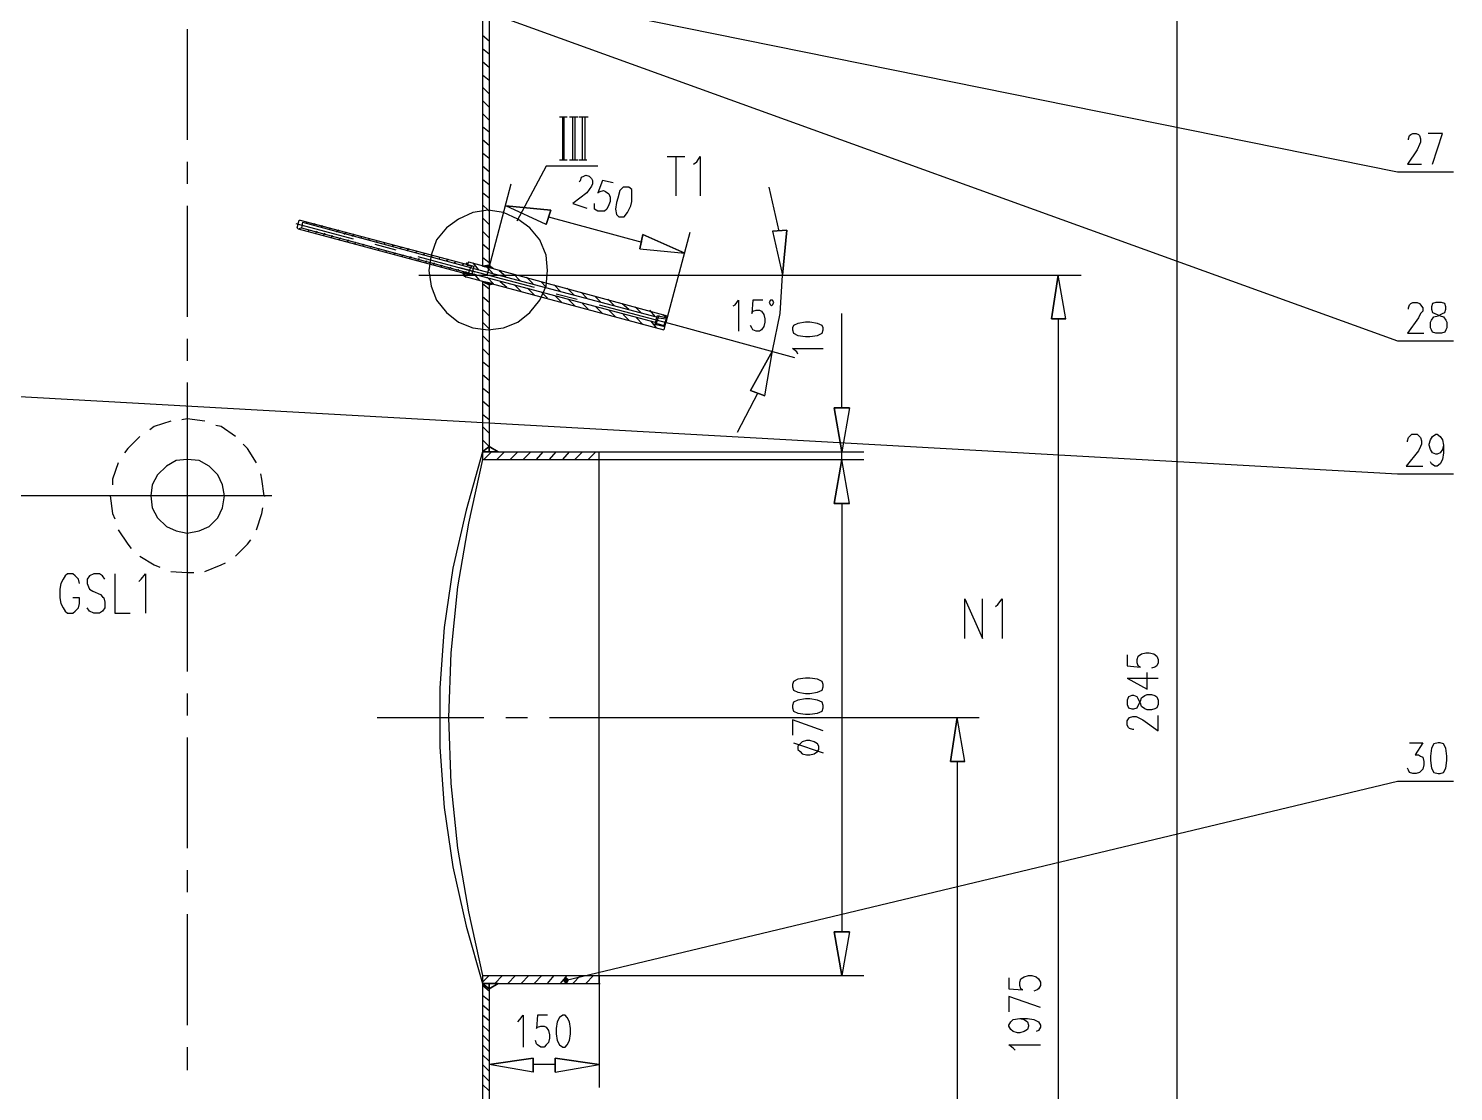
# Model space of a CAD drawing. Extents: x 0.28 to 3.47, y 0.29 to 4.81.
# Drawn here: x 1.301 to 2.166, y 2.206 to 2.852 of the extents above; entities that cross this region are included whole.
import ezdxf

# ---------------------------------------------------------------- set-up
doc = ezdxf.new("R2010")
doc.units = 0
doc.header["$MEASUREMENT"] = 0
doc.linetypes.add('AUSGEZOGEN', pattern=[0])
doc.layers.get('0').update_dxf_attribs({"linetype": 'AUSGEZOGEN'})

msp = doc.modelspace()

# ---------------------------------------------------------------- linework, layer by layer
for points in [[(1.57667, 3.88733), (1.57667, 2.70733)], [(1.58067, 3.884), (1.58067, 2.70667)], [(1.998, 3.06533), (1.998, 1.844)], [(1.57333, 2.878), (1.57267, 2.878), (1.57267, 2.878), (2.132, 2.76467), (2.132, 2.76467), (2.166, 2.76467)], [(1.574, 2.864), (1.57333, 2.864), (1.57333, 2.864), (2.132, 2.662), (2.132, 2.662), (2.166, 2.662)], [(1.39733, 2.85133), (1.39733, 2.784)], [(1.58067, 2.844), (1.57667, 2.84733)], [(1.58067, 2.836), (1.57667, 2.83933)], [(1.58067, 2.828), (1.57667, 2.83133)], [(1.58067, 2.82), (1.57667, 2.82333)], [(1.58067, 2.812), (1.57667, 2.816)], [(1.58067, 2.804), (1.57667, 2.808)], [(1.58067, 2.796), (1.57667, 2.8)], [(1.62333, 2.798), (1.628, 2.798)], [(1.62533, 2.772), (1.62533, 2.798)], [(1.626, 2.798), (1.626, 2.772)], [(1.62933, 2.798), (1.63467, 2.798)], [(1.63133, 2.772), (1.63133, 2.798)], [(1.63267, 2.798), (1.63267, 2.772)], [(1.63533, 2.798), (1.64067, 2.798)], [(1.63733, 2.772), (1.63733, 2.798)], [(1.63867, 2.798), (1.63867, 2.772)], [(1.58067, 2.78867), (1.57667, 2.792)], [(2.13867, 2.784), (2.13867, 2.78467), (2.13867, 2.78467), (2.13933, 2.78667), (2.13933, 2.78667), (2.14, 2.78733), (2.14, 2.78733), (2.14133, 2.788), (2.14133, 2.788), (2.14333, 2.788), (2.14333, 2.788), (2.14467, 2.78733), (2.14467, 2.78733), (2.14533, 2.78667), (2.14533, 2.78667), (2.146, 2.78467), (2.146, 2.78467), (2.146, 2.78267), (2.146, 2.78267), (2.14533, 2.78133), (2.14533, 2.78133), (2.144, 2.778), (2.144, 2.778), (2.138, 2.76933), (2.138, 2.76933), (2.14667, 2.76933)], [(2.15333, 2.76933), (2.15933, 2.788), (2.15933, 2.788), (2.15067, 2.788)], [(1.58067, 2.78067), (1.57667, 2.784)], [(1.39733, 2.77067), (1.39733, 2.75733)], [(1.58067, 2.77267), (1.57667, 2.776)], [(1.62333, 2.772), (1.628, 2.772)], [(1.62933, 2.772), (1.63467, 2.772)], [(1.63533, 2.772), (1.64, 2.772)], [(1.68867, 2.774), (1.69933, 2.774)], [(1.694, 2.774), (1.694, 2.75)], [(1.70467, 2.76933), (1.70667, 2.77067), (1.70667, 2.77067), (1.70867, 2.774), (1.70867, 2.774), (1.70867, 2.75)], [(1.58067, 2.76467), (1.57667, 2.768)], [(1.58067, 2.75667), (1.57667, 2.76)], [(1.64667, 2.768), (1.61533, 2.768), (1.61533, 2.768), (1.59733, 2.73467)], [(1.63533, 2.75867), (1.636, 2.75933), (1.636, 2.75933), (1.63667, 2.76133), (1.63667, 2.76133), (1.638, 2.762), (1.638, 2.762), (1.63933, 2.76267), (1.63933, 2.76267), (1.64133, 2.762), (1.64133, 2.762), (1.64267, 2.76067), (1.64267, 2.76067), (1.64333, 2.75933), (1.64333, 2.75933), (1.64333, 2.75733), (1.64333, 2.75733), (1.64267, 2.756), (1.64267, 2.756), (1.64133, 2.754), (1.64133, 2.754), (1.64, 2.752), (1.64, 2.752), (1.63133, 2.74533), (1.63133, 2.74533), (1.64, 2.74267)], [(1.63533, 2.75867), (1.636, 2.75933), (1.636, 2.75933), (1.63667, 2.76133), (1.63667, 2.76133), (1.638, 2.762), (1.638, 2.762), (1.63933, 2.76267), (1.63933, 2.76267), (1.64133, 2.762), (1.64133, 2.762), (1.64267, 2.76067), (1.64267, 2.76067), (1.64333, 2.75933), (1.64333, 2.75933), (1.64333, 2.75733), (1.64333, 2.75733), (1.64267, 2.756), (1.64267, 2.756), (1.64133, 2.754), (1.64133, 2.754), (1.64, 2.752), (1.64, 2.752), (1.63133, 2.74533), (1.63133, 2.74533), (1.64, 2.74267)], [(1.58067, 2.74867), (1.57667, 2.752)], [(1.57933, 2.702), (1.594, 2.75733)], [(1.57933, 2.702), (1.594, 2.75733)], [(1.656, 2.758), (1.64933, 2.75933), (1.64933, 2.75933), (1.64667, 2.752), (1.64667, 2.752), (1.648, 2.75267), (1.648, 2.75267), (1.65, 2.75333), (1.65, 2.75333), (1.65133, 2.75267), (1.65133, 2.75267), (1.65333, 2.75133), (1.65333, 2.75133), (1.654, 2.74933), (1.654, 2.74933), (1.654, 2.74667), (1.654, 2.74667), (1.65333, 2.74467), (1.65333, 2.74467), (1.652, 2.742), (1.652, 2.742), (1.65067, 2.74067), (1.65067, 2.74067), (1.64667, 2.74067), (1.64667, 2.74067), (1.64467, 2.742), (1.64467, 2.742), (1.64467, 2.74533)], [(1.656, 2.758), (1.64933, 2.75933), (1.64933, 2.75933), (1.64667, 2.752), (1.64667, 2.752), (1.648, 2.75267), (1.648, 2.75267), (1.65, 2.75333), (1.65, 2.75333), (1.65133, 2.75267), (1.65133, 2.75267), (1.65333, 2.75133), (1.65333, 2.75133), (1.654, 2.74933), (1.654, 2.74933), (1.654, 2.74667), (1.654, 2.74667), (1.65333, 2.74467), (1.65333, 2.74467), (1.652, 2.742), (1.652, 2.742), (1.65067, 2.74067), (1.65067, 2.74067), (1.64667, 2.74067), (1.64667, 2.74067), (1.64467, 2.742), (1.64467, 2.742), (1.64467, 2.74533)], [(1.664, 2.75533), (1.662, 2.75533), (1.662, 2.75533), (1.66, 2.75333), (1.66, 2.75333), (1.65867, 2.74867), (1.65867, 2.74867), (1.658, 2.746), (1.658, 2.746), (1.65733, 2.742), (1.65733, 2.742), (1.658, 2.73867), (1.658, 2.73867), (1.65933, 2.73733), (1.65933, 2.73733), (1.66267, 2.73733), (1.66267, 2.73733), (1.66467, 2.74), (1.66467, 2.74), (1.66667, 2.744), (1.66667, 2.744), (1.66733, 2.74667), (1.66733, 2.74667), (1.66733, 2.754), (1.66733, 2.754), (1.66533, 2.75533), (1.66533, 2.75533), (1.664, 2.75533), (1.664, 2.75533)], [(1.664, 2.75533), (1.662, 2.75533), (1.662, 2.75533), (1.66, 2.75333), (1.66, 2.75333), (1.65867, 2.74867), (1.65867, 2.74867), (1.658, 2.746), (1.658, 2.746), (1.65733, 2.742), (1.65733, 2.742), (1.658, 2.73867), (1.658, 2.73867), (1.65933, 2.73733), (1.65933, 2.73733), (1.66267, 2.73733), (1.66267, 2.73733), (1.66467, 2.74), (1.66467, 2.74), (1.66667, 2.744), (1.66667, 2.744), (1.66733, 2.74667), (1.66733, 2.74667), (1.66733, 2.754), (1.66733, 2.754), (1.66533, 2.75533), (1.66533, 2.75533), (1.664, 2.75533), (1.664, 2.75533)], [(1.75667, 2.72867), (1.75067, 2.75533)], [(1.75667, 2.72867), (1.75067, 2.75533)], [(1.39733, 2.744), (1.39733, 2.67667)], [(1.58067, 2.74067), (1.58, 2.74133), (1.58, 2.74133), (1.57667, 2.74467)], [(1.618, 2.74133), (1.61533, 2.73267), (1.618, 2.74133), (1.61533, 2.73267), (1.59067, 2.744), (1.618, 2.74133), (1.59067, 2.744), (1.618, 2.74133), (1.618, 2.74133)], [(1.618, 2.74133), (1.61533, 2.73267), (1.618, 2.74133), (1.61533, 2.73267), (1.59067, 2.744), (1.618, 2.74133), (1.59067, 2.744), (1.618, 2.74133), (1.618, 2.74133)], [(1.46467, 2.73), (1.464, 2.73067), (1.464, 2.73067), (1.46533, 2.73533)], [(1.46533, 2.73533), (1.466, 2.73533)], [(1.466, 2.73533), (1.57133, 2.70733)], [(1.46733, 2.734), (1.46667, 2.73067)], [(1.46733, 2.734), (1.56933, 2.70667)], [(1.47, 2.734), (1.46933, 2.73333)], [(1.47, 2.734), (1.46933, 2.73333)], [(1.616, 2.70467), (1.61533, 2.714), (1.61533, 2.714), (1.61133, 2.72333), (1.61133, 2.72333), (1.60533, 2.73067), (1.60533, 2.73067), (1.598, 2.736), (1.598, 2.736), (1.58933, 2.74), (1.58933, 2.74), (1.58, 2.74133), (1.58, 2.74133), (1.57067, 2.74), (1.57067, 2.74), (1.562, 2.736), (1.562, 2.736), (1.55467, 2.73067), (1.55467, 2.73067), (1.54867, 2.72333), (1.54867, 2.72333), (1.54533, 2.714), (1.54533, 2.714), (1.544, 2.70467), (1.544, 2.70467), (1.54533, 2.69533), (1.54533, 2.69533), (1.54867, 2.68667), (1.54867, 2.68667), (1.55467, 2.67933), (1.55467, 2.67933), (1.562, 2.67333), (1.562, 2.67333), (1.57067, 2.67), (1.57067, 2.67), (1.58, 2.66867), (1.58, 2.66867), (1.58933, 2.67), (1.58933, 2.67), (1.598, 2.67333), (1.598, 2.67333), (1.60533, 2.67933), (1.60533, 2.67933), (1.61133, 2.68667), (1.61133, 2.68667), (1.61533, 2.69533), (1.61533, 2.69533), (1.616, 2.70467), (1.616, 2.70467)], [(1.58067, 2.73267), (1.57667, 2.73667)], [(1.61667, 2.73733), (1.67333, 2.722)], [(1.61667, 2.73733), (1.67333, 2.722)], [(1.46333, 2.73333), (1.498, 2.724)], [(1.46467, 2.73), (1.57, 2.702)], [(1.46667, 2.73067), (1.46533, 2.73)], [(1.46667, 2.73067), (1.46533, 2.73)], [(1.46667, 2.73067), (1.568, 2.70333)], [(1.47133, 2.72933), (1.47067, 2.72867)], [(1.47133, 2.72933), (1.47067, 2.72867)], [(1.47467, 2.73333), (1.474, 2.732)], [(1.47467, 2.73333), (1.474, 2.732)], [(1.476, 2.72867), (1.47533, 2.72733)], [(1.476, 2.72867), (1.47533, 2.72733)], [(1.47933, 2.732), (1.47867, 2.73067)], [(1.47933, 2.732), (1.47867, 2.73067)], [(1.48067, 2.72733), (1.48, 2.726)], [(1.48067, 2.72733), (1.48, 2.726)], [(1.484, 2.73067), (1.48333, 2.72933)], [(1.484, 2.73067), (1.48333, 2.72933)], [(1.48533, 2.726), (1.48467, 2.72467)], [(1.48533, 2.726), (1.48467, 2.72467)], [(1.48933, 2.72933), (1.488, 2.728)], [(1.48933, 2.72933), (1.488, 2.728)], [(1.494, 2.728), (1.49267, 2.72667)], [(1.494, 2.728), (1.49267, 2.72667)], [(1.49867, 2.72667), (1.49733, 2.72533)], [(1.49867, 2.72667), (1.49733, 2.72533)], [(1.50333, 2.72533), (1.50267, 2.72467)], [(1.50333, 2.72533), (1.50267, 2.72467)], [(1.58067, 2.72467), (1.57667, 2.72867)], [(1.674, 2.72667), (1.672, 2.718), (1.674, 2.72667), (1.672, 2.718), (1.69933, 2.71533), (1.674, 2.72667), (1.69933, 2.71533), (1.674, 2.72667), (1.674, 2.72667)], [(1.674, 2.72667), (1.672, 2.718), (1.674, 2.72667), (1.672, 2.718), (1.69933, 2.71533), (1.674, 2.72667), (1.69933, 2.71533), (1.674, 2.72667), (1.674, 2.72667)], [(1.688, 2.67333), (1.70267, 2.728)], [(1.688, 2.67333), (1.70267, 2.728)], [(1.76133, 2.72933), (1.75267, 2.72867), (1.76133, 2.72933), (1.75267, 2.72867), (1.75867, 2.702), (1.76133, 2.72933), (1.75867, 2.702), (1.76133, 2.72933), (1.76133, 2.72933)], [(1.76133, 2.72933), (1.75267, 2.72867), (1.76133, 2.72933), (1.75267, 2.72867), (1.75867, 2.702), (1.76133, 2.72933), (1.75867, 2.702), (1.76133, 2.72933), (1.76133, 2.72933)], [(1.49067, 2.72467), (1.48933, 2.72333)], [(1.49067, 2.72467), (1.48933, 2.72333)], [(1.49533, 2.72333), (1.494, 2.722)], [(1.49533, 2.72333), (1.494, 2.722)], [(1.5, 2.722), (1.49867, 2.72067)], [(1.5, 2.722), (1.49867, 2.72067)], [(1.50467, 2.72067), (1.504, 2.72)], [(1.50467, 2.72067), (1.504, 2.72)], [(1.508, 2.724), (1.50733, 2.72333)], [(1.508, 2.724), (1.50733, 2.72333)], [(1.50933, 2.71933), (1.50867, 2.71867)], [(1.50933, 2.71933), (1.50867, 2.71867)], [(1.51133, 2.72067), (1.524, 2.71733)], [(1.51267, 2.72267), (1.512, 2.722)], [(1.51267, 2.72267), (1.512, 2.722)], [(1.514, 2.718), (1.51333, 2.71733)], [(1.514, 2.718), (1.51333, 2.71733)], [(1.51733, 2.72133), (1.51667, 2.72067)], [(1.51733, 2.72133), (1.51667, 2.72067)], [(1.51867, 2.71667), (1.518, 2.716)], [(1.51867, 2.71667), (1.518, 2.716)], [(1.52267, 2.72), (1.52133, 2.71933)], [(1.52267, 2.72), (1.52133, 2.71933)], [(1.52733, 2.71867), (1.526, 2.718)], [(1.52733, 2.71867), (1.526, 2.718)], [(1.532, 2.718), (1.53067, 2.71667)], [(1.532, 2.718), (1.53067, 2.71667)], [(1.53667, 2.71667), (1.536, 2.71533)], [(1.53667, 2.71667), (1.536, 2.71533)], [(1.58067, 2.71733), (1.57667, 2.72067)], [(1.524, 2.71533), (1.52267, 2.71467)], [(1.524, 2.71533), (1.52267, 2.71467)], [(1.52867, 2.714), (1.52733, 2.71333)], [(1.52867, 2.714), (1.52733, 2.71333)], [(1.53333, 2.71333), (1.532, 2.712)], [(1.53333, 2.71333), (1.532, 2.712)], [(1.53733, 2.71333), (1.572, 2.704)], [(1.538, 2.712), (1.53733, 2.71067)], [(1.538, 2.712), (1.53733, 2.71067)], [(1.54133, 2.71533), (1.54067, 2.714)], [(1.54133, 2.71533), (1.54067, 2.714)], [(1.54267, 2.71067), (1.542, 2.70933)], [(1.54267, 2.71067), (1.542, 2.70933)], [(1.546, 2.714), (1.54533, 2.71267)], [(1.546, 2.714), (1.54533, 2.71267)], [(1.54733, 2.70933), (1.54667, 2.708)], [(1.54733, 2.70933), (1.54667, 2.708)], [(1.55067, 2.71267), (1.55, 2.71133)], [(1.55067, 2.71267), (1.55, 2.71133)], [(1.552, 2.708), (1.55133, 2.70667)], [(1.552, 2.708), (1.55133, 2.70667)], [(1.556, 2.71133), (1.55467, 2.71067)], [(1.556, 2.71133), (1.55467, 2.71067)], [(1.56067, 2.71), (1.55933, 2.70933)], [(1.56067, 2.71), (1.55933, 2.70933)], [(1.56533, 2.70867), (1.564, 2.708)], [(1.56533, 2.70867), (1.564, 2.708)], [(1.56733, 2.70933), (1.56667, 2.70867), (1.56733, 2.70933), (1.56667, 2.70867), (1.56733, 2.70867), (1.56733, 2.70933), (1.56733, 2.70867), (1.56733, 2.70933), (1.56733, 2.70933)], [(1.56733, 2.70933), (1.56667, 2.70867)], [(1.56733, 2.70933), (1.56667, 2.70867), (1.56733, 2.70933), (1.56667, 2.70867), (1.56733, 2.70867), (1.56733, 2.70933), (1.56733, 2.70867), (1.56733, 2.70933), (1.56733, 2.70933)], [(1.56667, 2.70867), (1.56733, 2.70867), (1.56667, 2.70867), (1.56733, 2.70867), (1.56733, 2.708), (1.56667, 2.70867), (1.56733, 2.708), (1.56667, 2.70867), (1.56667, 2.70867)], [(1.56667, 2.70867), (1.56733, 2.70867), (1.56667, 2.70867), (1.56733, 2.70867), (1.56733, 2.708), (1.56667, 2.70867), (1.56733, 2.708), (1.56667, 2.70867), (1.56667, 2.70867)], [(1.568, 2.71), (1.56733, 2.708)], [(1.56733, 2.708), (1.57133, 2.70733)], [(1.568, 2.71), (1.68867, 2.67733)], [(1.57067, 2.70933), (1.574, 2.70533)], [(1.57067, 2.70933), (1.574, 2.70533)], [(1.58067, 2.70933), (1.57667, 2.71267)], [(1.57667, 2.70733), (1.58067, 2.708), (1.58067, 2.708), (1.58333, 2.706)], [(1.58067, 2.708), (1.57667, 2.70733), (1.58067, 2.708), (1.57667, 2.70733), (1.58067, 2.70733), (1.58067, 2.708), (1.58067, 2.70733), (1.58067, 2.708), (1.58067, 2.708)], [(1.58067, 2.708), (1.58067, 2.70733), (1.58067, 2.708), (1.58067, 2.70733), (1.58133, 2.70733), (1.58067, 2.708), (1.58133, 2.70733), (1.58067, 2.708), (1.58067, 2.708)], [(1.538, 2.702), (1.61333, 2.702)], [(1.55733, 2.70667), (1.556, 2.706)], [(1.55733, 2.70667), (1.556, 2.706)], [(1.562, 2.70533), (1.56067, 2.70467)], [(1.562, 2.70533), (1.56067, 2.70467)], [(1.56267, 2.70667), (1.608, 2.69467)], [(1.56467, 2.70333), (1.566, 2.70333), (1.56467, 2.70333), (1.566, 2.70333), (1.56467, 2.70333), (1.56467, 2.70333)], [(1.56533, 2.702), (1.56467, 2.70333)], [(1.56467, 2.70333), (1.566, 2.70333), (1.56467, 2.70333), (1.566, 2.70333), (1.56467, 2.70333), (1.56467, 2.70333)], [(1.56667, 2.704), (1.56533, 2.70333)], [(1.56667, 2.704), (1.56533, 2.70333)], [(1.56533, 2.70333), (1.566, 2.70333), (1.56533, 2.70333), (1.566, 2.70333), (1.56533, 2.702), (1.56533, 2.70333), (1.56533, 2.702), (1.56533, 2.70333), (1.56533, 2.70333)], [(1.566, 2.70333), (1.56533, 2.70133)], [(1.56533, 2.70333), (1.566, 2.70333), (1.56533, 2.70333), (1.566, 2.70333), (1.56533, 2.702), (1.56533, 2.70333), (1.56533, 2.702), (1.56533, 2.70333), (1.56533, 2.70333)], [(1.56533, 2.702), (1.56667, 2.70067)], [(1.56533, 2.702), (1.56667, 2.70067)], [(1.56533, 2.70133), (1.68667, 2.66867)], [(1.57133, 2.70733), (1.57, 2.702), (1.57, 2.702), (1.566, 2.70333)], [(1.56933, 2.70667), (1.568, 2.70333)], [(1.568, 2.70333), (1.57067, 2.70267)], [(1.57, 2.70733), (1.56933, 2.70667)], [(1.57, 2.70733), (1.56933, 2.70667)], [(1.56933, 2.70667), (1.57133, 2.706)], [(1.57067, 2.70267), (1.68133, 2.67333)], [(1.57133, 2.706), (1.682, 2.67667)], [(1.57133, 2.70267), (1.57467, 2.69867)], [(1.57133, 2.70267), (1.57467, 2.69867)], [(1.57667, 2.70733), (1.58067, 2.70733), (1.57667, 2.70733), (1.58067, 2.70733), (1.58067, 2.70667), (1.57667, 2.70733), (1.58067, 2.70667), (1.57667, 2.70733), (1.57667, 2.70733)], [(1.57867, 2.70733), (1.58267, 2.70333)], [(1.57867, 2.70733), (1.58267, 2.70333)], [(1.57933, 2.70067), (1.58333, 2.69667)], [(1.57933, 2.70067), (1.58333, 2.69667)], [(1.58067, 2.70733), (1.58067, 2.70667), (1.58067, 2.70733), (1.58067, 2.70667), (1.582, 2.70667), (1.58067, 2.70733), (1.582, 2.70667), (1.58067, 2.70733), (1.58067, 2.70733)], [(1.58067, 2.70733), (1.58133, 2.70733), (1.58067, 2.70733), (1.58133, 2.70733), (1.582, 2.70667), (1.58067, 2.70733), (1.582, 2.70667), (1.58067, 2.70733), (1.58067, 2.70733)], [(1.58067, 2.70667), (1.582, 2.70667), (1.58067, 2.70667), (1.582, 2.70667), (1.58333, 2.706), (1.58067, 2.70667), (1.58333, 2.706), (1.58067, 2.70667), (1.58067, 2.70667)], [(1.58667, 2.70467), (1.59067, 2.70133)], [(1.58667, 2.70467), (1.59067, 2.70133)], [(1.59533, 2.70267), (1.59933, 2.69867)], [(1.59533, 2.70267), (1.59933, 2.69867)], [(1.60333, 2.70067), (1.60733, 2.69667)], [(1.60333, 2.70067), (1.60733, 2.69667)], [(1.61333, 2.702), (1.77267, 2.702)], [(1.61333, 2.702), (1.94, 2.702)], [(1.61333, 2.702), (1.77267, 2.702)], [(1.61333, 2.702), (1.94, 2.702)], [(1.75267, 2.656), (1.75733, 2.67867), (1.75733, 2.67867), (1.75867, 2.702)], [(1.75267, 2.656), (1.75733, 2.67867), (1.75733, 2.67867), (1.75867, 2.702)], [(1.922, 2.67533), (1.93067, 2.67533), (1.922, 2.67533), (1.93067, 2.67533), (1.926, 2.702), (1.922, 2.67533), (1.926, 2.702), (1.922, 2.67533), (1.922, 2.67533)], [(1.922, 2.67533), (1.93067, 2.67533), (1.922, 2.67533), (1.93067, 2.67533), (1.926, 2.702), (1.922, 2.67533), (1.926, 2.702), (1.922, 2.67533), (1.922, 2.67533)], [(1.57667, 2.698), (1.58067, 2.696), (1.58067, 2.696), (1.58333, 2.69667)], [(1.57667, 2.698), (1.57667, 2.59)], [(1.57667, 2.698), (1.578, 2.69733), (1.57667, 2.698), (1.578, 2.69733), (1.58067, 2.69733), (1.57667, 2.698), (1.58067, 2.69733), (1.57667, 2.698), (1.57667, 2.698)], [(1.58067, 2.69333), (1.57667, 2.69667)], [(1.578, 2.69733), (1.57933, 2.69667), (1.578, 2.69733), (1.57933, 2.69667), (1.58067, 2.69667), (1.578, 2.69733), (1.58067, 2.69667), (1.578, 2.69733), (1.578, 2.69733)], [(1.578, 2.69733), (1.58067, 2.69733), (1.578, 2.69733), (1.58067, 2.69733), (1.58067, 2.69667), (1.578, 2.69733), (1.58067, 2.69667), (1.578, 2.69733), (1.578, 2.69733)], [(1.57933, 2.69667), (1.58067, 2.69667), (1.57933, 2.69667), (1.58067, 2.69667), (1.58067, 2.696), (1.57933, 2.69667), (1.58067, 2.696), (1.57933, 2.69667), (1.57933, 2.69667)], [(1.58067, 2.69733), (1.58067, 2.59467)], [(1.58067, 2.69733), (1.58067, 2.69667), (1.58067, 2.69733), (1.58067, 2.69667), (1.58333, 2.69667), (1.58067, 2.69733), (1.58333, 2.69667), (1.58067, 2.69733), (1.58067, 2.69733)], [(1.58067, 2.69667), (1.58333, 2.69667), (1.58067, 2.69667), (1.58333, 2.69667), (1.58067, 2.696), (1.58067, 2.69667), (1.58067, 2.696), (1.58067, 2.69667), (1.58067, 2.69667)], [(1.58733, 2.698), (1.59133, 2.69467)], [(1.58733, 2.698), (1.59133, 2.69467)], [(1.596, 2.696), (1.6, 2.692)], [(1.596, 2.696), (1.6, 2.692)], [(1.604, 2.694), (1.608, 2.69)], [(1.604, 2.694), (1.608, 2.69)], [(1.612, 2.698), (1.61533, 2.69467)], [(1.612, 2.698), (1.61533, 2.69467)], [(1.61267, 2.69133), (1.616, 2.688)], [(1.61267, 2.69133), (1.616, 2.688)], [(1.62, 2.696), (1.624, 2.692)], [(1.62, 2.696), (1.624, 2.692)], [(1.62133, 2.69067), (1.634, 2.68733)], [(1.628, 2.694), (1.632, 2.69)], [(1.628, 2.694), (1.632, 2.69)], [(1.63667, 2.69133), (1.64, 2.688)], [(1.63667, 2.69133), (1.64, 2.688)], [(1.58067, 2.68533), (1.57667, 2.68867)], [(1.62067, 2.68933), (1.62467, 2.68533)], [(1.62067, 2.68933), (1.62467, 2.68533)], [(1.62867, 2.68733), (1.63267, 2.68333)], [(1.62867, 2.68733), (1.63267, 2.68333)], [(1.63733, 2.68467), (1.64067, 2.68133)], [(1.63733, 2.68467), (1.64067, 2.68133)], [(1.64467, 2.68933), (1.64867, 2.68533)], [(1.64467, 2.68933), (1.64867, 2.68533)], [(1.64533, 2.68267), (1.64933, 2.67867)], [(1.64533, 2.68267), (1.64933, 2.67867)], [(1.64733, 2.684), (1.69267, 2.672)], [(1.65267, 2.68733), (1.65667, 2.68333)], [(1.65267, 2.68733), (1.65667, 2.68333)], [(1.66133, 2.68467), (1.66533, 2.68133)], [(1.66133, 2.68467), (1.66533, 2.68133)], [(1.66933, 2.68267), (1.67333, 2.67867)], [(1.66933, 2.68267), (1.67333, 2.67867)], [(1.72867, 2.68333), (1.73, 2.684), (1.73, 2.684), (1.732, 2.68667), (1.732, 2.68667), (1.732, 2.668)], [(1.72867, 2.68333), (1.73, 2.684), (1.73, 2.684), (1.732, 2.68667), (1.732, 2.68667), (1.732, 2.668)], [(1.74667, 2.68667), (1.74067, 2.68667), (1.74067, 2.68667), (1.74, 2.67867), (1.74, 2.67867), (1.74067, 2.68), (1.74067, 2.68), (1.74267, 2.68067), (1.74267, 2.68067), (1.74467, 2.68067), (1.74467, 2.68067), (1.746, 2.68), (1.746, 2.68), (1.74733, 2.678), (1.74733, 2.678), (1.748, 2.67533), (1.748, 2.67533), (1.748, 2.67333), (1.748, 2.67333), (1.74733, 2.67067), (1.74733, 2.67067), (1.746, 2.66867), (1.746, 2.66867), (1.74467, 2.668), (1.74467, 2.668), (1.74267, 2.668), (1.74267, 2.668), (1.74067, 2.66867), (1.74067, 2.66867), (1.74, 2.67), (1.74, 2.67), (1.73933, 2.67133)], [(1.74667, 2.68667), (1.74067, 2.68667), (1.74067, 2.68667), (1.74, 2.67867), (1.74, 2.67867), (1.74067, 2.68), (1.74067, 2.68), (1.74267, 2.68067), (1.74267, 2.68067), (1.74467, 2.68067), (1.74467, 2.68067), (1.746, 2.68), (1.746, 2.68), (1.74733, 2.678), (1.74733, 2.678), (1.748, 2.67533), (1.748, 2.67533), (1.748, 2.67333), (1.748, 2.67333), (1.74733, 2.67067), (1.74733, 2.67067), (1.746, 2.66867), (1.746, 2.66867), (1.74467, 2.668), (1.74467, 2.668), (1.74267, 2.668), (1.74267, 2.668), (1.74067, 2.66867), (1.74067, 2.66867), (1.74, 2.67), (1.74, 2.67), (1.73933, 2.67133)], [(1.75333, 2.68533), (1.75267, 2.68667), (1.75267, 2.68667), (1.75133, 2.68667), (1.75133, 2.68667), (1.75067, 2.68533), (1.75067, 2.68533), (1.75133, 2.684), (1.75133, 2.684), (1.752, 2.68333), (1.752, 2.68333), (1.75267, 2.684), (1.75267, 2.684), (1.75333, 2.68533), (1.75333, 2.68533)], [(1.75333, 2.68533), (1.75267, 2.68667), (1.75267, 2.68667), (1.75133, 2.68667), (1.75133, 2.68667), (1.75067, 2.68533), (1.75067, 2.68533), (1.75133, 2.684), (1.75133, 2.684), (1.752, 2.68333), (1.752, 2.68333), (1.75267, 2.684), (1.75267, 2.684), (1.75333, 2.68533), (1.75333, 2.68533)], [(2.13867, 2.68133), (2.13867, 2.682), (2.13867, 2.682), (2.13933, 2.684), (2.13933, 2.684), (2.14, 2.68467), (2.14, 2.68467), (2.14133, 2.68533), (2.14133, 2.68533), (2.144, 2.68533), (2.144, 2.68533), (2.14533, 2.68467), (2.14533, 2.68467), (2.146, 2.684), (2.146, 2.684), (2.14733, 2.682), (2.14733, 2.682), (2.14733, 2.68), (2.14733, 2.68), (2.146, 2.67867), (2.146, 2.67867), (2.14467, 2.676), (2.14467, 2.676), (2.138, 2.66667), (2.138, 2.66667), (2.148, 2.66667)], [(2.15533, 2.68533), (2.15333, 2.68467), (2.15333, 2.68467), (2.15267, 2.68267), (2.15267, 2.68267), (2.15267, 2.68133), (2.15267, 2.68133), (2.15333, 2.67933), (2.15333, 2.67933), (2.15467, 2.67867), (2.15467, 2.67867), (2.158, 2.67733), (2.158, 2.67733), (2.16, 2.67667), (2.16, 2.67667), (2.16133, 2.67467), (2.16133, 2.67467), (2.162, 2.67333), (2.162, 2.67333), (2.162, 2.67), (2.162, 2.67), (2.16133, 2.66867), (2.16133, 2.66867), (2.16067, 2.66733), (2.16067, 2.66733), (2.15867, 2.66667), (2.15867, 2.66667), (2.15533, 2.66667), (2.15533, 2.66667), (2.15333, 2.66733), (2.15333, 2.66733), (2.15267, 2.66867), (2.15267, 2.66867), (2.152, 2.67), (2.152, 2.67), (2.152, 2.67333), (2.152, 2.67333), (2.15267, 2.67467), (2.15267, 2.67467), (2.154, 2.67667), (2.154, 2.67667), (2.15667, 2.67733), (2.15667, 2.67733), (2.15933, 2.67867), (2.15933, 2.67867), (2.16067, 2.67933), (2.16067, 2.67933), (2.16133, 2.68133), (2.16133, 2.68133), (2.16133, 2.68267), (2.16133, 2.68267), (2.16067, 2.68467), (2.16067, 2.68467), (2.15867, 2.68533), (2.15867, 2.68533), (2.15533, 2.68533), (2.15533, 2.68533)], [(1.58067, 2.67733), (1.57667, 2.68133)], [(1.58067, 2.66933), (1.57667, 2.67333)], [(1.65333, 2.68067), (1.65733, 2.67667)], [(1.65333, 2.68067), (1.65733, 2.67667)], [(1.662, 2.678), (1.66533, 2.67467)], [(1.662, 2.678), (1.66533, 2.67467)], [(1.67, 2.676), (1.674, 2.672)], [(1.67, 2.676), (1.674, 2.672)], [(1.678, 2.68067), (1.68133, 2.67667)], [(1.678, 2.68067), (1.68133, 2.67667)], [(1.67867, 2.674), (1.682, 2.67)], [(1.67867, 2.674), (1.682, 2.67)], [(1.682, 2.672), (1.68133, 2.672), (1.68133, 2.672), (1.68267, 2.67733)], [(1.682, 2.672), (1.68333, 2.67667)], [(1.68267, 2.67733), (1.68333, 2.67733), (1.68333, 2.67733), (1.68333, 2.67667)], [(1.68267, 2.67733), (1.68333, 2.67733)], [(1.68333, 2.67733), (1.684, 2.67733)], [(1.68333, 2.67733), (1.68867, 2.676)], [(1.68333, 2.676), (1.688, 2.67533)], [(1.686, 2.678), (1.68867, 2.676)], [(1.686, 2.678), (1.68867, 2.676)], [(1.68867, 2.67733), (1.68667, 2.66867)], [(1.688, 2.67533), (1.68667, 2.67133)], [(1.688, 2.67533), (1.68867, 2.67533)], [(1.76467, 2.66867), (1.76533, 2.66667), (1.76533, 2.66667), (1.768, 2.66533), (1.768, 2.66533), (1.77267, 2.66467), (1.77267, 2.66467), (1.77533, 2.66467), (1.77533, 2.66467), (1.78, 2.66533), (1.78, 2.66533), (1.78267, 2.66667), (1.78267, 2.66667), (1.78333, 2.66867), (1.78333, 2.66867), (1.78333, 2.67), (1.78333, 2.67), (1.78267, 2.67133), (1.78267, 2.67133), (1.78, 2.67267), (1.78, 2.67267), (1.77533, 2.67333), (1.77533, 2.67333), (1.77267, 2.67333), (1.77267, 2.67333), (1.768, 2.67267), (1.768, 2.67267), (1.76533, 2.67133), (1.76533, 2.67133), (1.76467, 2.67), (1.76467, 2.67), (1.76467, 2.66867), (1.76467, 2.66867)], [(1.79467, 2.62133), (1.79467, 2.67867)], [(1.926, 2.67533), (1.926, 1.844)], [(1.926, 2.67533), (1.926, 1.844)], [(1.58067, 2.66133), (1.57667, 2.66533)], [(1.68133, 2.672), (1.682, 2.672)], [(1.682, 2.672), (1.68733, 2.67067)], [(1.68267, 2.67267), (1.68667, 2.67133)], [(1.68667, 2.67133), (1.68733, 2.67067)], [(1.69267, 2.672), (1.766, 2.652)], [(1.69267, 2.672), (1.766, 2.652)], [(1.39733, 2.66333), (1.39733, 2.65)], [(1.58067, 2.65333), (1.57667, 2.65733)], [(1.73933, 2.632), (1.748, 2.62867), (1.73933, 2.632), (1.748, 2.62867), (1.75267, 2.656), (1.73933, 2.632), (1.75267, 2.656), (1.73933, 2.632), (1.73933, 2.632)], [(1.73933, 2.632), (1.748, 2.62867), (1.73933, 2.632), (1.748, 2.62867), (1.75267, 2.656), (1.73933, 2.632), (1.75267, 2.656), (1.73933, 2.632), (1.73933, 2.632)], [(1.768, 2.654), (1.76733, 2.65533), (1.76733, 2.65533), (1.76467, 2.65733), (1.76467, 2.65733), (1.78333, 2.65733)], [(1.58067, 2.646), (1.57667, 2.64933)], [(1.58067, 2.638), (1.57667, 2.64133)], [(1.206, 2.63333), (1.20533, 2.63333), (1.20533, 2.63333), (2.132, 2.58133), (2.132, 2.58133), (2.166, 2.58133)], [(1.39733, 2.63667), (1.39733, 2.56933)], [(1.58067, 2.63), (1.57667, 2.63333)], [(1.73133, 2.60667), (1.744, 2.63067)], [(1.73133, 2.60667), (1.744, 2.63067)], [(1.58067, 2.622), (1.57667, 2.62533)], [(1.79, 2.62133), (1.79933, 2.62133), (1.79, 2.62133), (1.79933, 2.62133), (1.79467, 2.59467), (1.79, 2.62133), (1.79467, 2.59467), (1.79, 2.62133), (1.79, 2.62133)], [(1.38733, 2.61333), (1.37733, 2.61), (1.37733, 2.61), (1.37467, 2.608)], [(1.408, 2.61333), (1.39733, 2.61467), (1.39733, 2.61467), (1.394, 2.614)], [(1.39733, 2.61933), (1.39733, 2.516)], [(1.58067, 2.614), (1.57667, 2.61733)], [(1.36867, 2.604), (1.36133, 2.59667), (1.36133, 2.59667), (1.35933, 2.594)], [(1.42667, 2.604), (1.418, 2.61), (1.418, 2.61), (1.41467, 2.61067)], [(1.58067, 2.606), (1.57667, 2.61)], [(2.138, 2.60067), (2.138, 2.60133), (2.138, 2.60133), (2.13867, 2.60333), (2.13867, 2.60333), (2.13933, 2.604), (2.13933, 2.604), (2.14067, 2.60533), (2.14067, 2.60533), (2.144, 2.60533), (2.144, 2.60533), (2.14533, 2.604), (2.14533, 2.604), (2.146, 2.60333), (2.146, 2.60333), (2.14667, 2.60133), (2.14667, 2.60133), (2.14667, 2.59933), (2.14667, 2.59933), (2.146, 2.598), (2.146, 2.598), (2.14467, 2.59533), (2.14467, 2.59533), (2.13733, 2.586), (2.13733, 2.586), (2.14733, 2.586)], [(2.16, 2.59867), (2.15933, 2.596), (2.15933, 2.596), (2.158, 2.594), (2.158, 2.594), (2.156, 2.59333), (2.156, 2.59333), (2.15533, 2.59333), (2.15533, 2.59333), (2.15333, 2.594), (2.15333, 2.594), (2.152, 2.596), (2.152, 2.596), (2.15133, 2.59867), (2.15133, 2.59867), (2.15133, 2.59933), (2.15133, 2.59933), (2.152, 2.602), (2.152, 2.602), (2.15333, 2.604), (2.15333, 2.604), (2.15533, 2.60533), (2.15533, 2.60533), (2.156, 2.60533), (2.156, 2.60533), (2.158, 2.604), (2.158, 2.604), (2.15933, 2.602), (2.15933, 2.602), (2.16, 2.59867), (2.16, 2.59867), (2.16, 2.594), (2.16, 2.594), (2.15933, 2.59), (2.15933, 2.59), (2.158, 2.58733), (2.158, 2.58733), (2.156, 2.586), (2.156, 2.586), (2.15467, 2.586), (2.15467, 2.586), (2.15267, 2.58733), (2.15267, 2.58733), (2.152, 2.58867)], [(1.43933, 2.588), (1.434, 2.59667), (1.434, 2.59667), (1.43133, 2.59933)], [(1.58067, 2.598), (1.57667, 2.602)], [(1.58067, 2.598), (1.57667, 2.59467), (1.58067, 2.598), (1.57667, 2.59467), (1.58067, 2.59467), (1.58067, 2.598), (1.58067, 2.59467), (1.58067, 2.598), (1.58067, 2.598)], [(1.57667, 2.59467), (1.58067, 2.598), (1.58067, 2.598), (1.586, 2.59467)], [(1.58067, 2.598), (1.58067, 2.59467), (1.58067, 2.598), (1.58067, 2.59467), (1.586, 2.59467), (1.58067, 2.598), (1.586, 2.59467), (1.58067, 2.598), (1.58067, 2.598)], [(1.58067, 2.598), (1.586, 2.59467), (1.58067, 2.598), (1.586, 2.59467), (1.58067, 2.598), (1.58067, 2.598)], [(1.35533, 2.588), (1.352, 2.578), (1.352, 2.578), (1.352, 2.57467)], [(1.42, 2.568), (1.41867, 2.57467), (1.41867, 2.57467), (1.416, 2.58067), (1.416, 2.58067), (1.41067, 2.586), (1.41067, 2.586), (1.40467, 2.58933), (1.40467, 2.58933), (1.39733, 2.59), (1.39733, 2.59), (1.39067, 2.58933), (1.39067, 2.58933), (1.38467, 2.586), (1.38467, 2.586), (1.37933, 2.58067), (1.37933, 2.58067), (1.376, 2.57467), (1.376, 2.57467), (1.37533, 2.568), (1.37533, 2.568), (1.376, 2.56067), (1.376, 2.56067), (1.37933, 2.55467), (1.37933, 2.55467), (1.38467, 2.54933), (1.38467, 2.54933), (1.39067, 2.54667), (1.39067, 2.54667), (1.39733, 2.54533), (1.39733, 2.54533), (1.40467, 2.54667), (1.40467, 2.54667), (1.41067, 2.54933), (1.41067, 2.54933), (1.416, 2.55467), (1.416, 2.55467), (1.41867, 2.56067), (1.41867, 2.56067), (1.42, 2.568), (1.42, 2.568)], [(1.57667, 2.59467), (1.56667, 2.55933), (1.56667, 2.55933), (1.55867, 2.524), (1.55867, 2.524), (1.55333, 2.488), (1.55333, 2.488), (1.55067, 2.45133), (1.55067, 2.45133), (1.55067, 2.41533), (1.55067, 2.41533), (1.55333, 2.37867), (1.55333, 2.37867), (1.55867, 2.34267), (1.55867, 2.34267), (1.56667, 2.30667), (1.56667, 2.30667), (1.57667, 2.272)], [(1.57667, 2.59), (1.568, 2.55133), (1.568, 2.55133), (1.56133, 2.51267), (1.56133, 2.51267), (1.55733, 2.47267), (1.55733, 2.47267), (1.556, 2.43333), (1.556, 2.43333), (1.55733, 2.39333), (1.55733, 2.39333), (1.56133, 2.354), (1.56133, 2.354), (1.568, 2.31533), (1.568, 2.31533), (1.57667, 2.27667)], [(1.57667, 2.59467), (1.64733, 2.59467)], [(1.57667, 2.59467), (1.58067, 2.59467), (1.57667, 2.59467), (1.58067, 2.59467), (1.57667, 2.59467), (1.57667, 2.59467)], [(1.57667, 2.59), (1.64733, 2.59)], [(1.57733, 2.59), (1.582, 2.59467)], [(1.58067, 2.59467), (1.586, 2.59467), (1.58067, 2.59467), (1.586, 2.59467), (1.58067, 2.59467), (1.58067, 2.59467)], [(1.58533, 2.59), (1.59, 2.59467)], [(1.59333, 2.59), (1.598, 2.59467)], [(1.60133, 2.59), (1.606, 2.59467)], [(1.60933, 2.59), (1.61333, 2.59467)], [(1.61733, 2.59), (1.62133, 2.59467)], [(1.62533, 2.59), (1.62933, 2.59467)], [(1.63267, 2.59), (1.63733, 2.59467)], [(1.64067, 2.59), (1.64533, 2.59467)], [(1.64733, 2.272), (1.64733, 2.59467)], [(1.64733, 2.59467), (1.808, 2.59467)], [(1.64733, 2.59), (1.808, 2.59)], [(1.64733, 2.59), (1.808, 2.59)], [(1.79, 2.56333), (1.79933, 2.56333), (1.79, 2.56333), (1.79933, 2.56333), (1.79467, 2.59), (1.79, 2.56333), (1.79467, 2.59), (1.79, 2.56333), (1.79, 2.56333)], [(1.79, 2.56333), (1.79933, 2.56333), (1.79, 2.56333), (1.79933, 2.56333), (1.79467, 2.59), (1.79, 2.56333), (1.79467, 2.59), (1.79, 2.56333), (1.79, 2.56333)], [(1.79467, 2.59), (1.79467, 2.59467)], [(1.444, 2.568), (1.44267, 2.578), (1.44267, 2.578), (1.442, 2.58133)], [(1.346, 2.568), (0.96867, 2.568)], [(1.44867, 2.568), (1.346, 2.568)], [(1.35067, 2.568), (1.352, 2.55733), (1.352, 2.55733), (1.35333, 2.554)], [(1.43933, 2.54733), (1.44267, 2.55733), (1.44267, 2.55733), (1.44333, 2.56067)], [(1.444, 2.568), (1.44467, 2.568)], [(1.79467, 2.56333), (1.79467, 2.30333)], [(1.79467, 2.56333), (1.79467, 2.53667)], [(1.39733, 2.556), (1.39733, 2.542)], [(1.35533, 2.54733), (1.36133, 2.53867), (1.36133, 2.53867), (1.36333, 2.536)], [(1.42667, 2.53133), (1.434, 2.53867), (1.434, 2.53867), (1.436, 2.54133)], [(1.36867, 2.53133), (1.37733, 2.526), (1.37733, 2.526), (1.38067, 2.52467)], [(1.39733, 2.52867), (1.39733, 2.46133)], [(1.408, 2.522), (1.418, 2.526), (1.418, 2.526), (1.42067, 2.52733)], [(1.332, 2.51467), (1.33133, 2.51733), (1.33133, 2.51733), (1.32933, 2.51933), (1.32933, 2.51933), (1.328, 2.52067), (1.328, 2.52067), (1.32467, 2.52067), (1.32467, 2.52067), (1.32333, 2.51933), (1.32333, 2.51933), (1.322, 2.51733), (1.322, 2.51733), (1.32067, 2.51467), (1.32067, 2.51467), (1.32, 2.51133), (1.32, 2.51133), (1.32, 2.506), (1.32, 2.506), (1.32067, 2.50267), (1.32067, 2.50267), (1.322, 2.5), (1.322, 2.5), (1.32333, 2.498), (1.32333, 2.498), (1.32467, 2.49667), (1.32467, 2.49667), (1.328, 2.49667), (1.328, 2.49667), (1.32933, 2.498), (1.32933, 2.498), (1.33133, 2.5), (1.33133, 2.5), (1.332, 2.50267), (1.332, 2.50267), (1.332, 2.506), (1.332, 2.506), (1.328, 2.506)], [(1.34733, 2.51733), (1.346, 2.51933), (1.346, 2.51933), (1.344, 2.52067), (1.344, 2.52067), (1.34067, 2.52067), (1.34067, 2.52067), (1.338, 2.51933), (1.338, 2.51933), (1.33667, 2.51733), (1.33667, 2.51733), (1.33667, 2.51467), (1.33667, 2.51467), (1.33733, 2.51267), (1.33733, 2.51267), (1.338, 2.51133), (1.338, 2.51133), (1.34, 2.51), (1.34, 2.51), (1.34467, 2.508), (1.34467, 2.508), (1.346, 2.50667), (1.346, 2.50667), (1.34667, 2.506), (1.34667, 2.506), (1.34733, 2.50333), (1.34733, 2.50333), (1.34733, 2.5), (1.34733, 2.5), (1.346, 2.498), (1.346, 2.498), (1.344, 2.49667), (1.344, 2.49667), (1.34067, 2.49667), (1.34067, 2.49667), (1.338, 2.498), (1.338, 2.498), (1.33667, 2.5)], [(1.35333, 2.52067), (1.35333, 2.49667), (1.35333, 2.49667), (1.36267, 2.49667)], [(1.368, 2.516), (1.36933, 2.51733), (1.36933, 2.51733), (1.372, 2.52067), (1.372, 2.52067), (1.372, 2.49667)], [(1.38733, 2.522), (1.39733, 2.52133), (1.39733, 2.52133), (1.40133, 2.52133)], [(1.86933, 2.48133), (1.86933, 2.50533), (1.86933, 2.50533), (1.88, 2.48133), (1.88, 2.48133), (1.88, 2.50533)], [(1.888, 2.50067), (1.88933, 2.502), (1.88933, 2.502), (1.892, 2.50533), (1.892, 2.50533), (1.892, 2.48133)], [(1.968, 2.47133), (1.968, 2.46467), (1.968, 2.46467), (1.976, 2.464), (1.976, 2.464), (1.97467, 2.46467), (1.97467, 2.46467), (1.974, 2.46667), (1.974, 2.46667), (1.974, 2.46867), (1.974, 2.46867), (1.97467, 2.47067), (1.97467, 2.47067), (1.97667, 2.472), (1.97667, 2.472), (1.97933, 2.47267), (1.97933, 2.47267), (1.98133, 2.47267), (1.98133, 2.47267), (1.984, 2.472), (1.984, 2.472), (1.986, 2.47067), (1.986, 2.47067), (1.98667, 2.46867), (1.98667, 2.46867), (1.98667, 2.46667), (1.98667, 2.46667), (1.986, 2.46467), (1.986, 2.46467), (1.98467, 2.464), (1.98467, 2.464), (1.98267, 2.46333)], [(1.76467, 2.452), (1.76533, 2.45), (1.76533, 2.45), (1.768, 2.44867), (1.768, 2.44867), (1.77267, 2.448), (1.77267, 2.448), (1.77533, 2.448), (1.77533, 2.448), (1.78, 2.44867), (1.78, 2.44867), (1.78267, 2.45), (1.78267, 2.45), (1.78333, 2.452), (1.78333, 2.452), (1.78333, 2.45333), (1.78333, 2.45333), (1.78267, 2.45533), (1.78267, 2.45533), (1.78, 2.45667), (1.78, 2.45667), (1.77533, 2.45733), (1.77533, 2.45733), (1.77267, 2.45733), (1.77267, 2.45733), (1.768, 2.45667), (1.768, 2.45667), (1.76533, 2.45533), (1.76533, 2.45533), (1.76467, 2.45333), (1.76467, 2.45333), (1.76467, 2.452), (1.76467, 2.452)], [(1.968, 2.45733), (1.98, 2.45067), (1.98, 2.45067), (1.98, 2.46067)], [(1.968, 2.45733), (1.98667, 2.45733)], [(1.39733, 2.448), (1.39733, 2.43467)], [(1.76467, 2.43933), (1.76533, 2.43733), (1.76533, 2.43733), (1.768, 2.436), (1.768, 2.436), (1.77267, 2.43533), (1.77267, 2.43533), (1.77533, 2.43533), (1.77533, 2.43533), (1.78, 2.436), (1.78, 2.436), (1.78267, 2.43733), (1.78267, 2.43733), (1.78333, 2.43933), (1.78333, 2.43933), (1.78333, 2.44067), (1.78333, 2.44067), (1.78267, 2.44267), (1.78267, 2.44267), (1.78, 2.444), (1.78, 2.444), (1.77533, 2.44467), (1.77533, 2.44467), (1.77267, 2.44467), (1.77267, 2.44467), (1.768, 2.444), (1.768, 2.444), (1.76533, 2.44267), (1.76533, 2.44267), (1.76467, 2.44067), (1.76467, 2.44067), (1.76467, 2.43933), (1.76467, 2.43933)], [(1.968, 2.44133), (1.96867, 2.43933), (1.96867, 2.43933), (1.97067, 2.43867), (1.97067, 2.43867), (1.972, 2.43867), (1.972, 2.43867), (1.974, 2.43933), (1.974, 2.43933), (1.97467, 2.44067), (1.97467, 2.44067), (1.976, 2.44333), (1.976, 2.44333), (1.97667, 2.44533), (1.97667, 2.44533), (1.97867, 2.44667), (1.97867, 2.44667), (1.98, 2.44733), (1.98, 2.44733), (1.98267, 2.44733), (1.98267, 2.44733), (1.98467, 2.44667), (1.98467, 2.44667), (1.986, 2.446), (1.986, 2.446), (1.98667, 2.444), (1.98667, 2.444), (1.98667, 2.44133), (1.98667, 2.44133), (1.986, 2.43933), (1.986, 2.43933), (1.98467, 2.43867), (1.98467, 2.43867), (1.98267, 2.438), (1.98267, 2.438), (1.98, 2.438), (1.98, 2.438), (1.97867, 2.43867), (1.97867, 2.43867), (1.97667, 2.44), (1.97667, 2.44), (1.976, 2.442), (1.976, 2.442), (1.97467, 2.44467), (1.97467, 2.44467), (1.974, 2.446), (1.974, 2.446), (1.972, 2.44667), (1.972, 2.44667), (1.97067, 2.44667), (1.97067, 2.44667), (1.96867, 2.446), (1.96867, 2.446), (1.968, 2.444), (1.968, 2.444), (1.968, 2.44133), (1.968, 2.44133)], [(1.51267, 2.43333), (1.57733, 2.43333)], [(1.59067, 2.43333), (1.604, 2.43333)], [(1.61733, 2.43333), (1.682, 2.43333)], [(1.682, 2.43333), (1.878, 2.43333)], [(1.78333, 2.42533), (1.76467, 2.432), (1.76467, 2.432), (1.76467, 2.42267)], [(1.86067, 2.40667), (1.86933, 2.40667), (1.86067, 2.40667), (1.86933, 2.40667), (1.86467, 2.43333), (1.86067, 2.40667), (1.86467, 2.43333), (1.86067, 2.40667), (1.86067, 2.40667)], [(1.972, 2.426), (1.97133, 2.426), (1.97133, 2.426), (1.96933, 2.42667), (1.96933, 2.42667), (1.96867, 2.42733), (1.96867, 2.42733), (1.968, 2.42867), (1.968, 2.42867), (1.968, 2.43133), (1.968, 2.43133), (1.96867, 2.43267), (1.96867, 2.43267), (1.96933, 2.43333), (1.96933, 2.43333), (1.97133, 2.434), (1.97133, 2.434), (1.97333, 2.434), (1.97333, 2.434), (1.97467, 2.43333), (1.97467, 2.43333), (1.97733, 2.432), (1.97733, 2.432), (1.98667, 2.42533), (1.98667, 2.42533), (1.98667, 2.43467)], [(1.39733, 2.42133), (1.39733, 2.354)], [(1.76533, 2.418), (1.78333, 2.412)], [(1.768, 2.414), (1.76933, 2.41267), (1.76933, 2.41267), (1.77067, 2.41133), (1.77067, 2.41133), (1.77333, 2.41067), (1.77333, 2.41067), (1.77533, 2.41067), (1.77533, 2.41067), (1.778, 2.41133), (1.778, 2.41133), (1.78, 2.41267), (1.78, 2.41267), (1.78067, 2.414), (1.78067, 2.414), (1.78067, 2.416), (1.78067, 2.416), (1.78, 2.41733), (1.78, 2.41733), (1.778, 2.41867), (1.778, 2.41867), (1.77533, 2.41933), (1.77533, 2.41933), (1.77333, 2.41933), (1.77333, 2.41933), (1.77067, 2.41867), (1.77067, 2.41867), (1.76933, 2.41733), (1.76933, 2.41733), (1.768, 2.416), (1.768, 2.416), (1.768, 2.414), (1.768, 2.414)], [(2.13933, 2.418), (2.14733, 2.418), (2.14733, 2.418), (2.14267, 2.41067), (2.14267, 2.41067), (2.14467, 2.41067), (2.14467, 2.41067), (2.146, 2.41), (2.146, 2.41), (2.14733, 2.40933), (2.14733, 2.40933), (2.148, 2.40667), (2.148, 2.40667), (2.148, 2.40467), (2.148, 2.40467), (2.14733, 2.402), (2.14733, 2.402), (2.14533, 2.4), (2.14533, 2.4), (2.14333, 2.39933), (2.14333, 2.39933), (2.14133, 2.39933), (2.14133, 2.39933), (2.13933, 2.4), (2.13933, 2.4), (2.13867, 2.40133), (2.13867, 2.40133), (2.138, 2.40267)], [(2.15667, 2.418), (2.154, 2.41733), (2.154, 2.41733), (2.15267, 2.41467), (2.15267, 2.41467), (2.152, 2.41), (2.152, 2.41), (2.152, 2.40733), (2.152, 2.40733), (2.15267, 2.40267), (2.15267, 2.40267), (2.154, 2.4), (2.154, 2.4), (2.15667, 2.39933), (2.15667, 2.39933), (2.158, 2.39933), (2.158, 2.39933), (2.16, 2.4), (2.16, 2.4), (2.16133, 2.40267), (2.16133, 2.40267), (2.162, 2.40733), (2.162, 2.40733), (2.162, 2.41), (2.162, 2.41), (2.16133, 2.41467), (2.16133, 2.41467), (2.16, 2.41733), (2.16, 2.41733), (2.158, 2.418), (2.158, 2.418), (2.15667, 2.418), (2.15667, 2.418)], [(1.86467, 2.40667), (1.86467, 1.844)], [(1.628, 2.274), (1.62733, 2.274), (1.62733, 2.274), (2.132, 2.39467), (2.132, 2.39467), (2.166, 2.39467)], [(1.39733, 2.34067), (1.39733, 2.32733)], [(1.39733, 2.314), (1.39733, 2.24667)], [(1.79, 2.30333), (1.79933, 2.30333), (1.79, 2.30333), (1.79933, 2.30333), (1.79467, 2.27667), (1.79, 2.30333), (1.79467, 2.27667), (1.79, 2.30333), (1.79, 2.30333)], [(1.57667, 2.27667), (1.64733, 2.27667)], [(1.57667, 2.27667), (1.57667, 1.806)], [(1.57667, 2.27267), (1.58067, 2.27667)], [(1.584, 2.272), (1.58867, 2.27667)], [(1.592, 2.272), (1.59667, 2.27667)], [(1.6, 2.272), (1.60467, 2.27667)], [(1.608, 2.272), (1.61267, 2.27667)], [(1.616, 2.272), (1.62, 2.27667)], [(1.624, 2.272), (1.628, 2.27667)], [(1.62733, 2.27533), (1.62667, 2.27467), (1.62733, 2.27533), (1.62667, 2.27467), (1.62733, 2.274), (1.62733, 2.27533), (1.62733, 2.274), (1.62733, 2.27533), (1.62733, 2.27533)], [(1.628, 2.27467), (1.62733, 2.27533), (1.628, 2.27467), (1.62733, 2.27533), (1.62733, 2.274), (1.628, 2.27467), (1.62733, 2.274), (1.628, 2.27467), (1.628, 2.27467)], [(1.63133, 2.272), (1.636, 2.27667)], [(1.63933, 2.272), (1.644, 2.27667)], [(1.64733, 2.27667), (1.808, 2.27667)], [(1.64733, 2.27667), (1.64733, 2.20867)], [(1.896, 2.27533), (1.896, 2.26867), (1.896, 2.26867), (1.90467, 2.268), (1.90467, 2.268), (1.90333, 2.26867), (1.90333, 2.26867), (1.90267, 2.27067), (1.90267, 2.27067), (1.90267, 2.27267), (1.90267, 2.27267), (1.90333, 2.27467), (1.90333, 2.27467), (1.90533, 2.276), (1.90533, 2.276), (1.908, 2.27667), (1.908, 2.27667), (1.91, 2.27667), (1.91, 2.27667), (1.91267, 2.276), (1.91267, 2.276), (1.914, 2.27467), (1.914, 2.27467), (1.91533, 2.27267), (1.91533, 2.27267), (1.91533, 2.27067), (1.91533, 2.27067), (1.914, 2.26867), (1.914, 2.26867), (1.91333, 2.268), (1.91333, 2.268), (1.91133, 2.26733)], [(1.896, 2.27533), (1.896, 2.26867), (1.896, 2.26867), (1.90467, 2.268), (1.90467, 2.268), (1.90333, 2.26867), (1.90333, 2.26867), (1.90267, 2.27067), (1.90267, 2.27067), (1.90267, 2.27267), (1.90267, 2.27267), (1.90333, 2.27467), (1.90333, 2.27467), (1.90533, 2.276), (1.90533, 2.276), (1.908, 2.27667), (1.908, 2.27667), (1.91, 2.27667), (1.91, 2.27667), (1.91267, 2.276), (1.91267, 2.276), (1.914, 2.27467), (1.914, 2.27467), (1.91533, 2.27267), (1.91533, 2.27267), (1.91533, 2.27067), (1.91533, 2.27067), (1.914, 2.26867), (1.914, 2.26867), (1.91333, 2.268), (1.91333, 2.268), (1.91133, 2.26733)], [(1.57667, 2.272), (1.64733, 2.272)], [(1.57667, 2.272), (1.58067, 2.26867), (1.58067, 2.26867), (1.586, 2.272)], [(1.57667, 2.272), (1.58067, 2.272), (1.57667, 2.272), (1.58067, 2.272), (1.57667, 2.272), (1.57667, 2.272)], [(1.57667, 2.272), (1.58067, 2.272), (1.57667, 2.272), (1.58067, 2.272), (1.58067, 2.26867), (1.57667, 2.272), (1.58067, 2.26867), (1.57667, 2.272), (1.57667, 2.272)], [(1.58067, 2.26733), (1.57667, 2.27067)], [(1.58067, 2.272), (1.58067, 1.806)], [(1.58067, 2.272), (1.586, 2.272), (1.58067, 2.272), (1.586, 2.272), (1.58067, 2.272), (1.58067, 2.272)], [(1.58067, 2.272), (1.58067, 2.26867), (1.58067, 2.272), (1.58067, 2.26867), (1.58067, 2.272), (1.58067, 2.272)], [(1.58067, 2.272), (1.586, 2.272), (1.58067, 2.272), (1.586, 2.272), (1.58067, 2.26867), (1.58067, 2.272), (1.58067, 2.26867), (1.58067, 2.272), (1.58067, 2.272)], [(1.62667, 2.27467), (1.626, 2.274), (1.62667, 2.27467), (1.626, 2.274), (1.62733, 2.274), (1.62667, 2.27467), (1.62733, 2.274), (1.62667, 2.27467), (1.62667, 2.27467)], [(1.626, 2.274), (1.62667, 2.27267), (1.626, 2.274), (1.62667, 2.27267), (1.62733, 2.274), (1.626, 2.274), (1.62733, 2.274), (1.626, 2.274), (1.626, 2.274)], [(1.62667, 2.27267), (1.62733, 2.27267), (1.62667, 2.27267), (1.62733, 2.27267), (1.62733, 2.274), (1.62667, 2.27267), (1.62733, 2.274), (1.62667, 2.27267), (1.62667, 2.27267)], [(1.62867, 2.274), (1.628, 2.27467), (1.62867, 2.274), (1.628, 2.27467), (1.62733, 2.274), (1.62867, 2.274), (1.62733, 2.274), (1.62867, 2.274), (1.62867, 2.274)], [(1.62733, 2.274), (1.628, 2.274)], [(1.62733, 2.27267), (1.628, 2.27267), (1.62733, 2.27267), (1.628, 2.27267), (1.62733, 2.274), (1.62733, 2.27267), (1.62733, 2.274), (1.62733, 2.27267), (1.62733, 2.27267)], [(1.628, 2.27267), (1.62867, 2.274), (1.628, 2.27267), (1.62867, 2.274), (1.62733, 2.274), (1.628, 2.27267), (1.62733, 2.274), (1.628, 2.27267), (1.628, 2.27267)], [(1.64733, 2.272), (1.648, 2.272)], [(1.58067, 2.26133), (1.57667, 2.26467)], [(1.58067, 2.25533), (1.57667, 2.25867)], [(1.58067, 2.266), (1.58067, 2.20867)], [(1.91533, 2.25733), (1.896, 2.264), (1.896, 2.264), (1.896, 2.25467)], [(1.91533, 2.25733), (1.896, 2.264), (1.896, 2.264), (1.896, 2.25467)], [(1.58067, 2.24933), (1.57667, 2.25267)], [(1.598, 2.24867), (1.59933, 2.25), (1.59933, 2.25), (1.60133, 2.25267), (1.60133, 2.25267), (1.60133, 2.23333)], [(1.616, 2.25267), (1.61, 2.25267), (1.61, 2.25267), (1.60933, 2.24467), (1.60933, 2.24467), (1.61, 2.24533), (1.61, 2.24533), (1.612, 2.246), (1.612, 2.246), (1.614, 2.246), (1.614, 2.246), (1.61533, 2.24533), (1.61533, 2.24533), (1.61667, 2.24333), (1.61667, 2.24333), (1.61733, 2.24067), (1.61733, 2.24067), (1.61733, 2.23867), (1.61733, 2.23867), (1.61667, 2.236), (1.61667, 2.236), (1.61533, 2.23467), (1.61533, 2.23467), (1.614, 2.23333), (1.614, 2.23333), (1.612, 2.23333), (1.612, 2.23333), (1.61, 2.23467), (1.61, 2.23467), (1.60933, 2.23533), (1.60933, 2.23533), (1.60867, 2.23733)], [(1.62533, 2.25267), (1.62333, 2.25133), (1.62333, 2.25133), (1.622, 2.24867), (1.622, 2.24867), (1.62133, 2.24467), (1.62133, 2.24467), (1.62133, 2.24133), (1.62133, 2.24133), (1.622, 2.23733), (1.622, 2.23733), (1.62333, 2.23467), (1.62333, 2.23467), (1.62533, 2.23333), (1.62533, 2.23333), (1.62667, 2.23333), (1.62667, 2.23333), (1.628, 2.23467), (1.628, 2.23467), (1.62933, 2.23733), (1.62933, 2.23733), (1.63, 2.24133), (1.63, 2.24133), (1.63, 2.24467), (1.63, 2.24467), (1.62933, 2.24867), (1.62933, 2.24867), (1.628, 2.25133), (1.628, 2.25133), (1.62667, 2.25267), (1.62667, 2.25267), (1.62533, 2.25267), (1.62533, 2.25267)], [(1.90267, 2.25067), (1.90533, 2.25), (1.90533, 2.25), (1.90733, 2.24867), (1.90733, 2.24867), (1.908, 2.24667), (1.908, 2.24667), (1.908, 2.246), (1.908, 2.246), (1.90733, 2.244), (1.90733, 2.244), (1.90533, 2.24267), (1.90533, 2.24267), (1.90267, 2.242), (1.90267, 2.242), (1.90133, 2.242), (1.90133, 2.242), (1.89867, 2.24267), (1.89867, 2.24267), (1.89733, 2.244), (1.89733, 2.244), (1.896, 2.246), (1.896, 2.246), (1.896, 2.24667), (1.896, 2.24667), (1.89733, 2.24867), (1.89733, 2.24867), (1.89867, 2.25), (1.89867, 2.25), (1.90267, 2.25067), (1.90267, 2.25067), (1.90733, 2.25067), (1.90733, 2.25067), (1.91133, 2.25), (1.91133, 2.25), (1.914, 2.24867), (1.914, 2.24867), (1.91533, 2.24667), (1.91533, 2.24667), (1.91533, 2.24533), (1.91533, 2.24533), (1.914, 2.24333), (1.914, 2.24333), (1.91267, 2.24267)], [(1.90267, 2.25067), (1.90533, 2.25), (1.90533, 2.25), (1.90733, 2.24867), (1.90733, 2.24867), (1.908, 2.24667), (1.908, 2.24667), (1.908, 2.246), (1.908, 2.246), (1.90733, 2.244), (1.90733, 2.244), (1.90533, 2.24267), (1.90533, 2.24267), (1.90267, 2.242), (1.90267, 2.242), (1.90133, 2.242), (1.90133, 2.242), (1.89867, 2.24267), (1.89867, 2.24267), (1.89733, 2.244), (1.89733, 2.244), (1.896, 2.246), (1.896, 2.246), (1.896, 2.24667), (1.896, 2.24667), (1.89733, 2.24867), (1.89733, 2.24867), (1.89867, 2.25), (1.89867, 2.25), (1.90267, 2.25067), (1.90267, 2.25067), (1.90733, 2.25067), (1.90733, 2.25067), (1.91133, 2.25), (1.91133, 2.25), (1.914, 2.24867), (1.914, 2.24867), (1.91533, 2.24667), (1.91533, 2.24667), (1.91533, 2.24533), (1.91533, 2.24533), (1.914, 2.24333), (1.914, 2.24333), (1.91267, 2.24267)], [(1.58067, 2.24267), (1.57667, 2.24667)], [(1.58067, 2.23667), (1.57667, 2.24067)], [(1.39733, 2.23333), (1.39733, 2.21933)], [(1.58067, 2.23067), (1.57667, 2.23467)], [(1.9, 2.23133), (1.89867, 2.23267), (1.89867, 2.23267), (1.896, 2.23467), (1.896, 2.23467), (1.91533, 2.23467)], [(1.9, 2.23133), (1.89867, 2.23267), (1.89867, 2.23267), (1.896, 2.23467), (1.896, 2.23467), (1.91533, 2.23467)], [(1.58067, 2.22467), (1.57667, 2.22867)], [(1.60733, 2.22667), (1.60733, 2.218), (1.60733, 2.22667), (1.60733, 2.218), (1.58067, 2.22267), (1.60733, 2.22667), (1.58067, 2.22267), (1.60733, 2.22667), (1.60733, 2.22667)], [(1.62067, 2.22667), (1.62067, 2.218), (1.62067, 2.22667), (1.62067, 2.218), (1.64733, 2.22267), (1.62067, 2.22667), (1.64733, 2.22267), (1.62067, 2.22667), (1.62067, 2.22667)], [(1.58067, 2.21867), (1.57667, 2.22267)], [(1.58067, 2.21267), (1.57667, 2.21667)], [(1.62067, 2.22267), (1.60733, 2.22267)], [(1.58067, 2.20667), (1.57667, 2.21067)]]:
    msp.add_lwpolyline(points)

doc.saveas('drawing.dxf')
